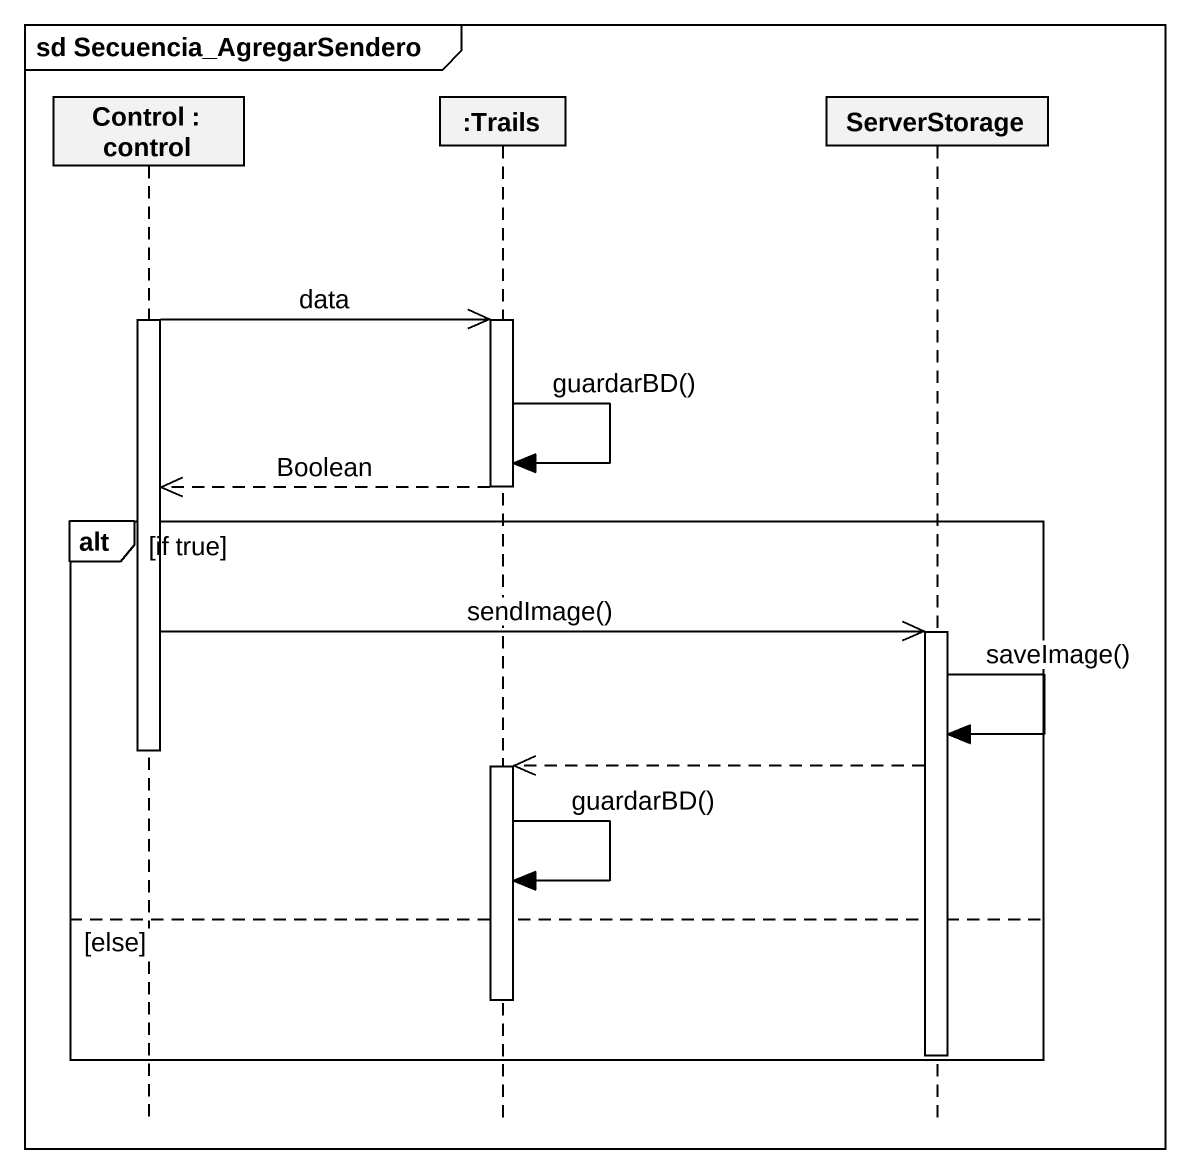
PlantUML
@startuml
mainframe sd Secuencia_AgregarSendero
hide footbox
participant "Control : control" as Control_
participant ":Trails" as Trails
participant ServerStorage

activate Control_
Control_ ->> Trails : data
activate Trails
Trails -> Trails : guardarBD()
Trails -->> Control_ : Boolean
deactivate Trails
alt if true
  Control_ ->> ServerStorage : sendImage()
  activate ServerStorage
  ServerStorage -> ServerStorage : saveImage()
  deactivate Control_
  ServerStorage -->> Trails
  activate Trails
  Trails -> Trails : guardarBD()
else else
  deactivate Trails
  deactivate ServerStorage
end
@enduml
